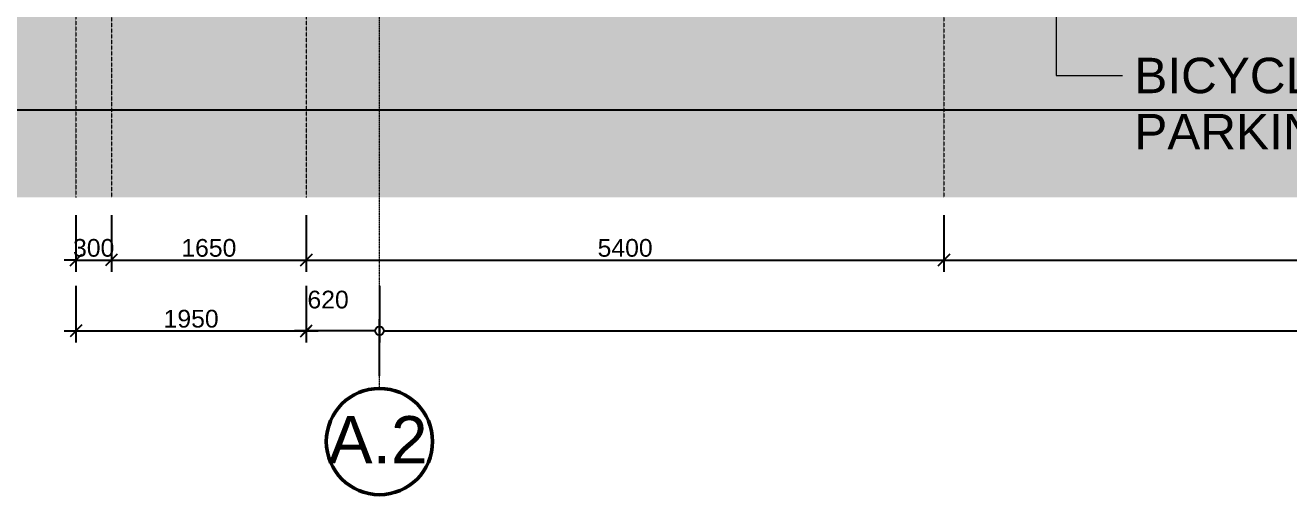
# Model space of a CAD drawing. Header units: millimetres. Extents: x 652554 to 1678317, y -308114 to 170803.
# Drawn here: x 731967 to 742666, y 149429 to 153405 of the extents above; entities that cross this region are included whole.
import ezdxf

# ---------------------------------------------------------------- set-up
doc = ezdxf.new("R2010")
doc.units = ezdxf.units.MM
doc.linetypes.add('DPA_Grid _ Level 100', pattern=[10, 5.5, -1.6, 1.3, -1.6])
doc.linetypes.add('DPA_Hidden 50', pattern=[3, 2, -1])
doc.layers.get('Defpoints').update_dxf_attribs({"color": 250})
for name, color, linetype, lineweight in [('A-ANNO-DIMS', 1, 'Continuous', 9), ('A-DETL', 1, 'Continuous', 70), ('A-DETL-GENF', 2, 'Continuous', 35), ('G-ANNO-TEXT', 3, 'Continuous', 9), ('S-GRID', 251, 'Continuous', 9), ('S-GRID-IDEN', 3, 'Continuous', 50)]:
    doc.layers.add(name, color=color, linetype=linetype, lineweight=lineweight)
doc.layers.add('DIM', color=1, linetype='Continuous')
doc.styles.add('Arial', font='arial.ttf')
doc.styles.add('Arial_2', font='arial.ttf', dxfattribs={"height": 3})
doc.dimstyles.new('DPA-DIM-3_0_C-C', dxfattribs={"dimscale": 304.8, "dimtxt": 153.03891, "dimasz": 0.246063, "dimexe": 0.328084, "dimexo": 0.0625, "dimgap": 0.082021, "dimtad": 1, "dimdec": 0, "dimzin": 0, "dimdsep": 46, "dimtxsty": 'Arial_2', "dimblk1": 'DOTBLANK', "dimblk2": 'DOTBLANK', "dimsah": 1, "dimcen": 0.09, "dimdle": 0.328084, "dimadec": 8, "dimazin": 0, "dimtfac": 1, "dimtdec": 4, "dimtix": 1, "dimtmove": 0, "dimatfit": 3, "dimfxl": 0.656168, "dimfxlon": 1, "dimtvp": 1, "dimtolj": 1, "dimtzin": 0, "dimarcsym": 2})
doc.dimstyles.new('DPA-DIM-3_0_C-T', dxfattribs={"dimscale": 304.8, "dimtxt": 153.03891, "dimasz": 0.246063, "dimexe": 0.328084, "dimexo": 0.0625, "dimgap": 0.082021, "dimtad": 0, "dimjust": 2, "dimdec": 0, "dimzin": 0, "dimdsep": 46, "dimtxsty": 'Arial_2', "dimblk1": 'DOTBLANK', "dimblk2": 'OBLIQUE', "dimsah": 1, "dimcen": 0.09, "dimdle": 0.328084, "dimadec": 8, "dimazin": 0, "dimtfac": 1, "dimtdec": 4, "dimtix": 1, "dimtmove": 2, "dimatfit": 3, "dimfxl": 0.656168, "dimfxlon": 1, "dimtvp": 1, "dimtolj": 1, "dimtzin": 0, "dimarcsym": 2})
doc.dimstyles.new('DPA-DIM-3_0_T-T', dxfattribs={"dimscale": 304.8, "dimtxt": 153.03891, "dimasz": 0.328084, "dimexe": 0.328084, "dimexo": 0.0625, "dimgap": 0.082021, "dimtad": 1, "dimdec": 0, "dimzin": 0, "dimdsep": 46, "dimtxsty": 'Arial_2', "dimblk1": 'OBLIQUE', "dimblk2": 'OBLIQUE', "dimsah": 1, "dimcen": 0.09, "dimdle": 0.328084, "dimadec": 8, "dimazin": 0, "dimtfac": 1, "dimtdec": 4, "dimtix": 1, "dimtmove": 0, "dimatfit": 3, "dimfxl": 0.656168, "dimfxlon": 1, "dimtvp": 1, "dimtolj": 1, "dimtzin": 0, "dimarcsym": 2})

# ---------------------------------------------------------------- blocks, each defined once
blk = doc.blocks.new('Grid - 100 Scale-2291345-2240-01 ENTRANCE 2 ELEVATION 2')
at = {"layer": 'S-GRID-IDEN'}
blk.add_circle((-12194, 97194), 450, dxfattribs=at)
blk = doc.blocks.new('_DotBlank')
at = {"color": 0, "linetype": 'ByBlock', "lineweight": -2}
blk.add_line((-0.5, 0), (-1, 0), dxfattribs=at)
blk.add_circle((0, 0), 0.5, dxfattribs=at)
blk = doc.blocks.new('*D5055')
at = {"layer": 'A-ANNO-DIMS', "color": 0, "lineweight": -2, "transparency": 16777216}
for p, q in [((734967, 151198), (734967, 150717)), ((755104, 151198), (755104, 150717)), ((735042, 150817), (755029, 150817))]:
    blk.add_line(p, q, dxfattribs=at)
at = {"layer": 'Defpoints', "color": 0, "transparency": 16777216}
for p in [(734967, 151217), (755104, 151217), (755104, 150817)]:
    blk.add_point(p, dxfattribs=at)
at = {"layer": 'A-ANNO-DIMS', "color": 0, "lineweight": -2, "transparency": 16777216, "xscale": 75, "yscale": 75, "zscale": 75, "rotation": 180}
blk.add_blockref('_DotBlank', (734967, 150817), dxfattribs=at)
at = {"layer": 'A-ANNO-DIMS', "color": 0, "lineweight": -2, "transparency": 16777216, "xscale": 75, "yscale": 75, "zscale": 75}
blk.add_blockref('_DotBlank', (755104, 150817), dxfattribs=at)
at = {"layer": 'A-ANNO-DIMS', "color": 0, "transparency": 16777216, "insert": (745035, 150919), "char_height": 150, "width": 1384.41, "attachment_point": 5, "style": 'Arial_2'}
blk.add_mtext('\\A1;20137', dxfattribs=at)
blk = doc.blocks.new('*D5075')
at = {"layer": 'Defpoints', "color": 0, "transparency": 16777216}
for p in [(734967, 150817), (734967, 150676), (734967, 150676)]:
    blk.add_point(p, dxfattribs=at)
blk = doc.blocks.new('_None')
blk = doc.blocks.new('_Oblique')
at = {"color": 0, "linetype": 'ByBlock', "lineweight": -2}
blk.add_line((-0.5, -0.5), (0.5, 0.5), dxfattribs=at)
blk = doc.blocks.new('*D5076')
at = {"layer": 'A-ANNO-DIMS', "color": 0, "lineweight": -2, "transparency": 16777216}
for p, q in [((734347, 151198), (734347, 150717)), ((734967, 150436), (734967, 150917)), ((734892, 150817), (734247, 150817))]:
    blk.add_line(p, q, dxfattribs=at)
at = {"layer": 'Defpoints', "color": 0, "transparency": 16777216}
for p in [(734347, 151217), (734347, 150817), (734967, 150417)]:
    blk.add_point(p, dxfattribs=at)
at = {"layer": 'A-ANNO-DIMS', "color": 0, "lineweight": -2, "transparency": 16777216, "xscale": 75, "yscale": 75, "zscale": 75, "rotation": 180}
blk.add_blockref('_Oblique', (734347, 150817), dxfattribs=at)
at = {"layer": 'A-ANNO-DIMS', "color": 0, "lineweight": -2, "transparency": 16777216, "xscale": 75, "yscale": 75, "zscale": 75}
blk.add_blockref('_DotBlank', (734967, 150817), dxfattribs=at)
at = {"layer": 'A-ANNO-DIMS', "color": 0, "transparency": 16777216, "insert": (734357, 151157), "char_height": 150, "width": 830.65, "attachment_point": 1, "line_spacing_factor": 0.941778, "style": 'Arial_2'}
blk.add_mtext('\\A1;620', dxfattribs=at)
blk = doc.blocks.new('*D5077')
at = {"layer": 'A-ANNO-DIMS', "color": 0, "lineweight": -2, "transparency": 16777216}
for p, q in [((732397, 151798), (732397, 151317)), ((732697, 151798), (732697, 151317)), ((732397, 151417), (732297, 151417)), ((732397, 151417), (732697, 151417)), ((732697, 151417), (732797, 151417))]:
    blk.add_line(p, q, dxfattribs=at)
at = {"layer": 'Defpoints', "color": 0, "transparency": 16777216}
for p in [(732397, 151817), (732697, 151817), (732697, 151417)]:
    blk.add_point(p, dxfattribs=at)
at = {"layer": 'A-ANNO-DIMS', "color": 0, "lineweight": -2, "transparency": 16777216, "xscale": 100, "yscale": 100, "zscale": 100}
blk.add_blockref('_Oblique', (732397, 151417), dxfattribs=at)
at = {"layer": 'A-ANNO-DIMS', "color": 0, "lineweight": -2, "transparency": 16777216, "xscale": 100, "yscale": 100, "zscale": 100, "rotation": 180}
blk.add_blockref('_Oblique', (732697, 151417), dxfattribs=at)
at = {"layer": 'A-ANNO-DIMS', "color": 0, "transparency": 16777216, "insert": (732547, 151519), "char_height": 150, "width": 830.65, "attachment_point": 5, "style": 'Arial_2'}
blk.add_mtext('\\A1;300', dxfattribs=at)
blk = doc.blocks.new('*D5078')
at = {"layer": 'A-ANNO-DIMS', "color": 0, "lineweight": -2, "transparency": 16777216}
for p, q in [((732697, 151798), (732697, 151317)), ((734347, 151798), (734347, 151317)), ((732597, 151417), (734447, 151417))]:
    blk.add_line(p, q, dxfattribs=at)
at = {"layer": 'Defpoints', "color": 0, "transparency": 16777216}
for p in [(732697, 151817), (734347, 151817), (734347, 151417)]:
    blk.add_point(p, dxfattribs=at)
at = {"layer": 'A-ANNO-DIMS', "color": 0, "lineweight": -2, "transparency": 16777216, "xscale": 100, "yscale": 100, "zscale": 100, "rotation": 180}
blk.add_blockref('_Oblique', (732697, 151417), dxfattribs=at)
at = {"layer": 'A-ANNO-DIMS', "color": 0, "lineweight": -2, "transparency": 16777216, "xscale": 100, "yscale": 100, "zscale": 100}
blk.add_blockref('_Oblique', (734347, 151417), dxfattribs=at)
at = {"layer": 'A-ANNO-DIMS', "color": 0, "transparency": 16777216, "insert": (733522, 151519), "char_height": 150, "width": 1107.53, "attachment_point": 5, "style": 'Arial_2'}
blk.add_mtext('\\A1;1650', dxfattribs=at)
blk = doc.blocks.new('*D5079')
at = {"layer": 'A-ANNO-DIMS', "color": 0, "lineweight": -2, "transparency": 16777216}
for p, q in [((734347, 151798), (734347, 151317)), ((739747, 151798), (739747, 151317)), ((734247, 151417), (739847, 151417))]:
    blk.add_line(p, q, dxfattribs=at)
at = {"layer": 'Defpoints', "color": 0, "transparency": 16777216}
for p in [(734347, 151817), (739747, 151817), (739747, 151417)]:
    blk.add_point(p, dxfattribs=at)
at = {"layer": 'A-ANNO-DIMS', "color": 0, "lineweight": -2, "transparency": 16777216, "xscale": 100, "yscale": 100, "zscale": 100, "rotation": 180}
blk.add_blockref('_Oblique', (734347, 151417), dxfattribs=at)
at = {"layer": 'A-ANNO-DIMS', "color": 0, "lineweight": -2, "transparency": 16777216, "xscale": 100, "yscale": 100, "zscale": 100}
blk.add_blockref('_Oblique', (739747, 151417), dxfattribs=at)
at = {"layer": 'A-ANNO-DIMS', "color": 0, "transparency": 16777216, "insert": (737047, 151519), "char_height": 150, "width": 1107.53, "attachment_point": 5, "style": 'Arial_2'}
blk.add_mtext('\\A1;5400', dxfattribs=at)
blk = doc.blocks.new('*D5080')
at = {"layer": 'A-ANNO-DIMS', "color": 0, "lineweight": -2, "transparency": 16777216}
for p, q in [((739747, 151798), (739747, 151317)), ((752410, 151798), (752410, 151317)), ((739647, 151417), (752510, 151417))]:
    blk.add_line(p, q, dxfattribs=at)
at = {"layer": 'Defpoints', "color": 0, "transparency": 16777216}
for p in [(739747, 151817), (752410, 151817), (752410, 151417)]:
    blk.add_point(p, dxfattribs=at)
at = {"layer": 'A-ANNO-DIMS', "color": 0, "lineweight": -2, "transparency": 16777216, "xscale": 100, "yscale": 100, "zscale": 100, "rotation": 180}
blk.add_blockref('_Oblique', (739747, 151417), dxfattribs=at)
at = {"layer": 'A-ANNO-DIMS', "color": 0, "lineweight": -2, "transparency": 16777216, "xscale": 100, "yscale": 100, "zscale": 100}
blk.add_blockref('_Oblique', (752410, 151417), dxfattribs=at)
at = {"layer": 'A-ANNO-DIMS', "color": 0, "transparency": 16777216, "insert": (746078, 151519), "char_height": 150, "width": 1384.41, "attachment_point": 5, "style": 'Arial_2'}
blk.add_mtext('\\A1;12663', dxfattribs=at)
blk = doc.blocks.new('*D5083')
at = {"layer": 'A-ANNO-DIMS', "color": 0, "lineweight": -2, "transparency": 16777216}
for p, q in [((732397, 151198), (732397, 150717)), ((734347, 151198), (734347, 150717)), ((732297, 150817), (734447, 150817))]:
    blk.add_line(p, q, dxfattribs=at)
at = {"layer": 'Defpoints', "color": 0, "transparency": 16777216}
for p in [(732397, 151217), (734347, 151217), (734347, 150817)]:
    blk.add_point(p, dxfattribs=at)
at = {"layer": 'A-ANNO-DIMS', "color": 0, "lineweight": -2, "transparency": 16777216, "xscale": 100, "yscale": 100, "zscale": 100, "rotation": 180}
blk.add_blockref('_Oblique', (732397, 150817), dxfattribs=at)
at = {"layer": 'A-ANNO-DIMS', "color": 0, "lineweight": -2, "transparency": 16777216, "xscale": 100, "yscale": 100, "zscale": 100}
blk.add_blockref('_Oblique', (734347, 150817), dxfattribs=at)
at = {"layer": 'A-ANNO-DIMS', "color": 0, "transparency": 16777216, "insert": (733372, 150919), "char_height": 150, "width": 1107.53, "attachment_point": 5, "style": 'Arial_2'}
blk.add_mtext('\\A1;1950', dxfattribs=at)

msp = doc.modelspace()

# ---------------------------------------------------------------- hatches: boundary and pattern name
at = {"layer": 'A-DETL-GENF', "lineweight": 9}
h = msp.add_hatch(dxfattribs=at)
h.set_pattern_fill('FP_19', color=9, style=0, pattern_type=2)
h.set_pattern_definition([(45, (761426.9, 52685.5), (0, 449.0128), [317.5, -317.5]), (45, (761342.7, 52769.68), (0, 449.0128), [317.5, -317.5]), (45, (761258.5, 52853.87), (0, 449.0128), [317.5, -317.5]), (135, (761258.5, 52910), (-449.0128, 3e-14), [317.5, -317.5]), (135, (761342.7, 52994.2), (-449.0128, 3e-14), [317.5, -317.5]), (135, (761426.9, 53078.38), (-449.0128, 3e-14), [317.5, -317.5])])
h.paths.add_polyline_path([(748115.9456, 151947.1194), (762777.3002, 151947.1194), (762777.3002, 153755.4952), (725244.2325, 153755.4952), (725244.2325, 151947.1194), (747822.7185, 151947.1194)])

# ---------------------------------------------------------------- linework, layer by layer
at = {"layer": 'A-DETL', "color": 9, "linetype": 'DPA_Hidden 50', "lineweight": 9}
for p, q in [((732396.8558, 153905.4952), (732396.8558, 151947.1194)), ((732696.8558, 153906.4952), (732696.8558, 151947.1194)), ((734346.5516, 153905.4952), (734346.5516, 151947.1194)), ((739746.5516, 153906.4952), (739746.5516, 151947.1194))]:
    msp.add_line(p, q, dxfattribs=at)
at = {"layer": 'DIM', "color": 6}
msp.add_line((845389, 152685.4953), (679586, 152685.4953), dxfattribs=at)
at = {"layer": 'G-ANNO-TEXT', "color": 10}
for p, q in [((740697.5543, 153964.893), (740697.5543, 152979.9498)), ((740697.5543, 152979.9498), (741258.8737, 152979.9498))]:
    msp.add_line(p, q, dxfattribs=at)
at = {"layer": 'S-GRID', "linetype": 'DPA_Grid _ Level 100'}
msp.add_line((734966.5516, 150329.0172), (734966.5516, 169435.986), dxfattribs=at)

# ---------------------------------------------------------------- block references
at = {"layer": 'S-GRID-IDEN'}
msp.add_blockref('Grid - 100 Scale-2291345-2240-01 ENTRANCE 2 ELEVATION 2', (747160.5722, 52685.4952), dxfattribs=at)

# ---------------------------------------------------------------- texts
at = {"layer": 'G-ANNO-TEXT', "color": 7, "char_height": 300, "attachment_point": 1, "style": 'Arial_2'}
for s, insert, width in [('BICYCLE ', (741358.8737, 153129.9498), 2340.9275), ('PARKING', (741358.8737, 152653.6998), 2316.876875)]:
    msp.add_mtext(s, dxfattribs=dict(at, insert=insert, width=width))
at = {"layer": 'S-GRID-IDEN', "lineweight": 9, "insert": (734535.7612, 150094.9132), "char_height": 400, "width": 1026.16, "attachment_point": 1, "style": 'Arial'}
msp.add_mtext('A.2', dxfattribs=at)

# ---------------------------------------------------------------- dimensions: what is measured, and where the dimension line sits
at = {"layer": 'A-ANNO-DIMS'}
for base, p1, p2, dimstyle, override, picture, middle in [((732696.8558, 151417.4201), (732396.8558, 151817.4201), (732696.8558, 151817.4201), 'DPA-DIM-3_0_T-T', {"dimpost": '<>', "dimfxl": 300}, '*D5077', (732546.8558, 151519.0572)), ((734346.5516, 151417.4201), (732696.8558, 151817.4201), (734346.5516, 151817.4201), 'DPA-DIM-3_0_T-T', {"dimpost": '<>', "dimfxl": 1649.695787}, '*D5078', (733521.7037, 151519.0061)), ((739746.5516, 151417.4201), (734346.5516, 151817.4201), (739746.5516, 151817.4201), 'DPA-DIM-3_0_T-T', {"dimpost": '<>', "dimfxl": 5400}, '*D5079', (737046.5516, 151519.0061)), ((752409.6572, 151417.4201), (739746.5516, 151817.4201), (752409.6572, 151817.4201), 'DPA-DIM-3_0_T-T', {"dimpost": '<>', "dimfxl": 12663.105622}, '*D5080', (746078.1044, 151519.0572)), ((734346.5516, 150817.4201), (732396.8558, 151217.4201), (734346.5516, 151217.4201), 'DPA-DIM-3_0_T-T', {"dimpost": '<>', "dimfxl": 1949.695787}, '*D5083', (733371.7037, 150919.0061)), ((755103.5517, 150817.4201), (734966.5516, 151217.4201), (755103.5517, 151217.4201), 'DPA-DIM-3_0_C-C', {"dimpost": '<>', "dimfxl": 20137.000087}, '*D5055', (745035.0517, 150919.0572))]:
    dim = msp.add_linear_dim(base=base, p1=p1, p2=p2, dimstyle=dimstyle, override=override, dxfattribs=at)
    dim.commit()
    dim.dimension.update_dxf_attribs({"geometry": picture, "text_midpoint": middle})
dim = msp.add_linear_dim(base=(734346.5516, 150817.4201), p1=(734966.5516, 150417.4201), p2=(734346.5516, 151217.4201), dimstyle='DPA-DIM-3_0_C-T', override={"dimpost": '<>', "dimfxl": 1012.126474}, dxfattribs=at)
dim.commit()
dim.dimension.update_dxf_attribs({"geometry": '*D5076', "text_midpoint": (734771.8757, 151056.889), "dimtype": 160})
dim = msp.add_linear_dim(base=(734966.5516, 150817.4201), p1=(734966.5516, 150675.9987), p2=(734966.5516, 150675.9987), text=' ', dimstyle='DPA-DIM-3_0_C-T', override={"dimpost": '<>', "dimblk": 'None', "dimse1": 1, "dimse2": 1, "dimsd1": 1, "dimsd2": 1, "dimfxl": 0}, dxfattribs=at)
dim.commit()
dim.dimension.update_dxf_attribs({"geometry": '*D5075', "text_midpoint": (734966.5516, 150817.4201)})

doc.saveas('drawing.dxf')
